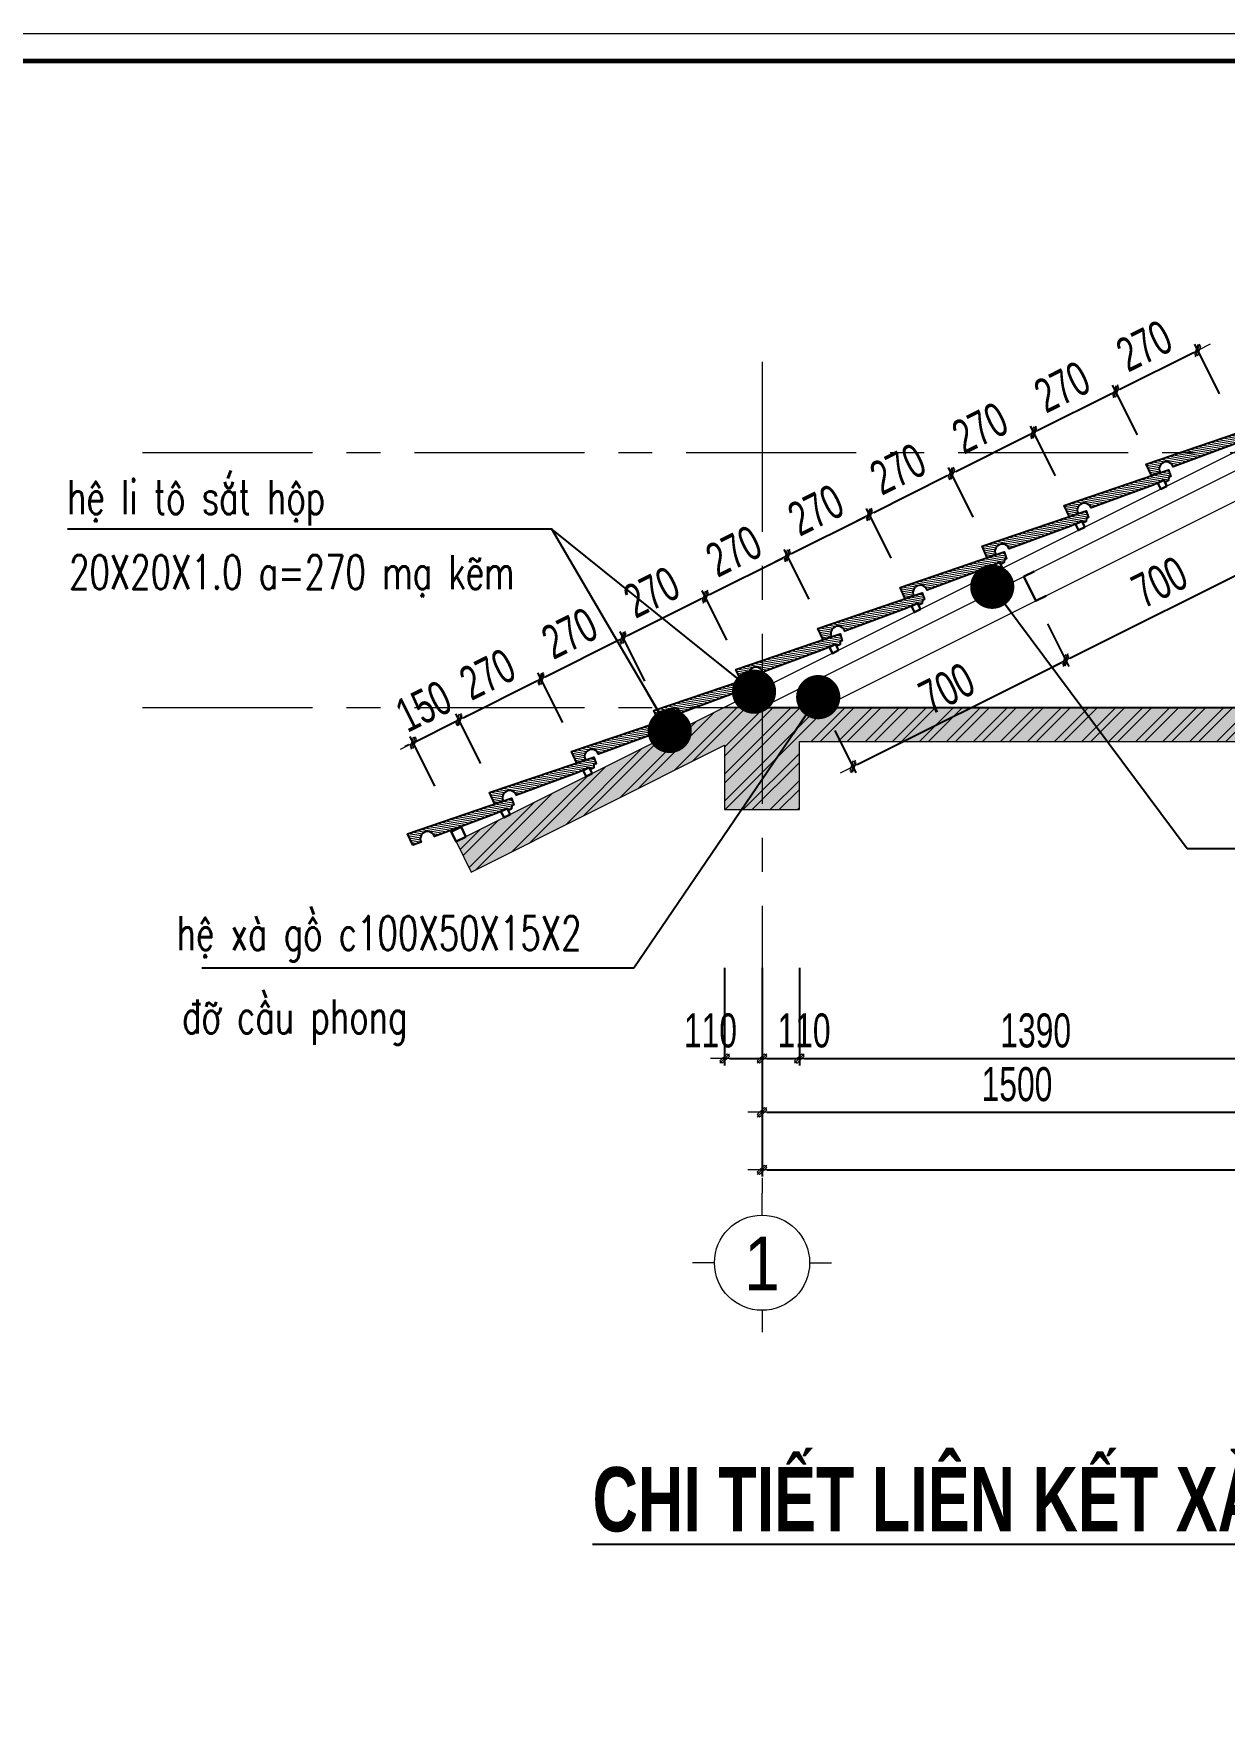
# Model space of a CAD drawing. Header units: millimetres. Extents: x 19378 to 572383, y -1120116 to -527168.
# Drawn here: x 279491 to 282994, y -553275 to -548347 of the extents above; entities that cross this region are included whole.
import ezdxf
from ezdxf.enums import TextEntityAlignment as Align

# ---------------------------------------------------------------- set-up
doc = ezdxf.new("R2010")
doc.units = ezdxf.units.MM
doc.header["$MEASUREMENT"] = 0
doc.header["$PDMODE"] = 32
doc.linetypes.add('CENTERX2', pattern=[4, 2.5, -0.5, 0.5, -0.5])
doc.linetypes.add('DASHDOT', pattern=[1, 0.5, -0.25, 0, -0.25])
doc.layers.get('Defpoints').update_dxf_attribs({"color": 1})
for name, color, linetype, lineweight in [('250 HACH', 250, 'Continuous', 5), ('cat2', 22, 'Continuous', 30), ('hatch1', 136, 'Continuous', 9), ('LC Dim', 8, 'Continuous', 18), ('LC Hatch', 252, 'Continuous', 9), ('LC ISO', 153, 'Continuous', 13), ('LC Net manh', 236, 'Continuous', 5), ('LC Net thay', 7, 'Continuous', 25), ('LC Net truc', 8, 'DASHDOT', 13), ('LC Text1', 3, 'Continuous', 20), ('LC Text2', 7, 'Continuous', 25)]:
    doc.layers.add(name, color=color, linetype=linetype, lineweight=lineweight)
for name, color, linetype in [('9', 9, 'Continuous'), ('Khungten_LCDI', 7, 'Continuous'), ('STEEL', 4, 'Continuous')]:
    doc.layers.add(name, color=color, linetype=linetype)
doc.styles.add('HOATBIF', font='hoatbif.shx', dxfattribs={"width": 0.7})
doc.styles.add('Khungten', font='VHAVAN.TTF', dxfattribs={"width": 0.9, "height": 5000})
doc.styles.add('LC 1', font='VHAVANB.TTF')
doc.styles.add('LC 3', font='vnsimli.shx', dxfattribs={"width": 0.75})
doc.styles.add('LC3', font='VHARIALB.TTF', dxfattribs={"width": 0.8})
doc.styles.add('Title', font='VHBLACK.TTF', dxfattribs={"width": 0.8})
doc.dimstyles.new('Copy of 1-100 mat bang', dxfattribs={"dimscale": 130, "dimtxt": 2.5, "dimasz": 0.35, "dimexe": 0.5, "dimexo": 0, "dimgap": 0.8, "dimtad": 1, "dimdec": 0, "dimzin": 0, "dimdsep": 46, "dimtxsty": 'HOATBIF', "dimblk1": 'DOT', "dimblk2": 'DOT', "dimsah": 1, "dimcen": -1, "dimdle": 1, "dimclrd": 256, "dimclre": 256, "dimclrt": 4, "dimadec": 3, "dimazin": 2, "dimtfac": 0.3333333333333333, "dimtdec": 0, "dimtix": 1, "dimtmove": 2, "dimatfit": 3, "dimldrblk": 'DOT', "dimfxl": 1, "dimtvp": 0.8333333333333333, "dimtolj": 1, "dimtzin": 0, "dimarcsym": 0})
doc.dimstyles.new('mb', dxfattribs={"dimscale": 71, "dimtxt": 2.5, "dimasz": 0.35, "dimexe": 0.5, "dimexo": 0, "dimgap": 0.8, "dimtad": 1, "dimdec": 0, "dimzin": 0, "dimdsep": 46, "dimtxsty": 'HOATBIF', "dimblk1": 'DOT', "dimblk2": 'DOT', "dimsah": 1, "dimcen": -1, "dimdle": 1, "dimclrd": 256, "dimclre": 256, "dimclrt": 4, "dimadec": 3, "dimazin": 2, "dimtfac": 0.3333333333333333, "dimtdec": 0, "dimtix": 1, "dimtmove": 2, "dimatfit": 3, "dimldrblk": 'DOT', "dimfxl": 1, "dimtvp": 0.8333333333333331, "dimtolj": 1, "dimtzin": 0, "dimarcsym": 0})

# ---------------------------------------------------------------- blocks, each defined once
blk = doc.blocks.new('Nha o can bo nhan vien Trung doan')
at = {"layer": 'Defpoints', "lineweight": 0}
blk.add_lwpolyline([(-1200.00012343745, -14850.00004839799), (-1200.00012343745, 14849.99995158711), (40799.99878725787, 14849.99995158711), (40799.99878725787, -14850.00004839799)], close=True, dxfattribs=at)
at = {"layer": 'Khungten_LCDI', "color": 5, "lineweight": 60}
blk.add_lwpolyline([(-0.0001238546828972, -14650.00004839799), (-0.0001238546828972, 14649.99995158711), (40599.99878731748, 14649.99995158711), (40599.99878731748, -14650.00004839799)], close=True, dxfattribs=at)
at = {"color": 7, "style": 'Khungten', "width": 0.8}
for tag, p in [('REVISION', (39498.75250059744, -10746.30400287262)), ('NGAYHT', (39575.60861106179, -11636.28888503182))]:
    blk.add_attdef(tag, text='', height=199.998925739526, dxfattribs=at).set_placement(p, align=Align.CENTER)
at = {"layer": 'LC Text1', "style": 'Title', "width": 1.485915225563214}
for tag, p, p2 in [('TENBANVE1', (36912.65752101321, -8885.760287350926), (40339.144821588, -8885.760287350926)), ('TENBANVE2', (36912.65752101321, -9562.465612738344), (40339.144821588, -9562.465612738344))]:
    blk.add_attdef(tag, text='', height=249.9999935159642, dxfattribs=at).set_placement(p, p2, align=Align.FIT)
at = {"layer": 'LC Text1', "style": 'Title', "width": 0.7}
blk.add_attdef('SOBANVE', text='', height=249.9999935159642, dxfattribs=at).set_placement((39561.98211139818, -13896.18076664111), align=Align.CENTER)
blk = doc.blocks.new('TIEUDE1')
at = {"layer": 'LC Text2', "color": 7, "style": 'LC 1'}
blk.add_attdef('TIªU§Ò', text='', height=5, dxfattribs=at).set_placement((0, 0), align=Align.BOTTOM_CENTER)
blk.add_attdef('TL', text='', height=3, dxfattribs=at).set_placement((0, -2), align=Align.TOP_CENTER)
blk = doc.blocks.new('B12')
at = {"layer": '250 HACH'}
h = blk.add_hatch(dxfattribs=at)
h.set_pattern_fill('ANSI31', color=256, scale=50, style=0)
h.set_pattern_definition([(45, (-132.9094685455784, -386.3711850976106), (-4.419417382415921, 4.419417382415922), [])])
edge = h.paths.add_edge_path()
edge.add_line((-69.10183104138912, -289.6591186903931), (-105.5138041839199, -283.2387054046664))
edge.add_line((-105.5138041839199, -283.2387054046664), (-17.24131596554071, 28.38048476376571))
edge.add_line((-17.24131596554071, 28.38048476376571), (2.96754827350378, 22.65591199346818))
edge.add_line((2.96754827350378, 22.65591199346818), (1.21578762261197, 16.47185344039463))
edge.add_line((1.21578762261197, 16.47185344039463), (8.604319227859378, 10.55592285655439))
edge.add_line((8.604319227859378, 10.55592285655439), (7.11755412677303, 0.3687077567446977))
edge.add_line((7.11755412677303, 0.3687077567446977), (0, 0))
edge.add_line((0, 0), (-6.077686219010502, -34.46827135514468))
edge.add_line((-6.077686219010502, -34.46827135514468), (-54.17218707420022, -222.4518342298504))
edge.add_arc((-59.79204504914989, -242.9228064406353), 21.22836562039894, 74.64888642175603, 264.4424452800996)
edge.add_line((-61.84791882813067, -264.0513863720514), (-69.10183104138912, -289.6591186903931))
blk.add_line((-69.10183104138912, -289.6591186903931), (-105.5138041839199, -283.2387054046664))
blk.add_lwpolyline([(-69.10183104138912, -289.6591186903931), (-105.5138041839199, -283.2387054046664), (-17.24131596554071, 28.38048476376571), (2.96754827350378, 22.65591199346818), (1.21578762261197, 16.47185344039463), (8.604319227859378, 10.55592285655439), (7.11755412677303, 0.3687077567446977), (0, 0), (-6.077686219010502, -34.46827135514468), (-54.17218707420022, -222.4518342298504, 1.089336894101221), (-61.84791882813067, -264.0513863720514), (-69.10183104138912, -289.6591186903931)], format="xyb")
blk = doc.blocks.new('DOT')
at = {"layer": 'LC Dim', "color": 4}
blk.add_line((-1, -1), (1, 1), dxfattribs=at)
at = {"layer": 'LC Dim'}
blk.add_line((-3, 0), (3, 0), dxfattribs=at)
at = {"layer": 'LC Dim', "color": 4}
blk.add_lwpolyline([(0.5, 1), (-1, -0.5), (-0.5, -1), (1, 0.5)], close=True, dxfattribs=at)
blk = doc.blocks.new('*D327')
at = {"layer": 'Defpoints', "color": 0, "ltscale": 2, "transparency": 16777216}
for p in [(280742.1787728534, -550365.3539588831), (280806.2115691125, -550493.4189467302), (280671.7010080265, -550560.6745448249)]:
    blk.add_point(p, dxfattribs=at)
at = {"layer": 'LC Dim', "lineweight": -2, "ltscale": 2, "transparency": 16777216}
for p, q in [((280607.6682117676, -550432.6095569782), (280742.1787728534, -550365.3539588831)), ((280806.2115691125, -550493.4189467302), (280733.2344671584, -550347.4654319556)), ((280754.7007417026, -550359.0929448967), (280767.2227105519, -550352.8319309102)), ((280671.7010080265, -550560.6745448249), (280598.7239060727, -550414.7210300508)), ((280595.1462429184, -550438.8705709648), (280582.6242740692, -550445.1315849512))]:
    blk.add_line(p, q, dxfattribs=at)
at = {"layer": 'LC Dim', "lineweight": -2, "ltscale": 2, "transparency": 16777216, "xscale": 14, "yscale": 14, "zscale": 14}
for p, rotation in [((280742.1787728534, -550365.3539588831), 206.5651593879781), ((280607.6682117676, -550432.6095569782), 26.56515938797805)]:
    blk.add_blockref('DOT', p, dxfattribs=dict(at, rotation=rotation))
at = {"layer": 'LC Dim', "color": 4, "ltscale": 2, "transparency": 16777216, "insert": (280638.2518389613, -550325.638797528), "char_height": 100, "attachment_point": 5, "rotation": 26.56515938797806, "style": 'HOATBIF'}
blk.add_mtext('\\A1;150', dxfattribs=at)
blk = doc.blocks.new('_Dot')
at = {"color": 0, "linetype": 'ByBlock', "lineweight": -2}
blk.add_line((-0.5, 0), (-1, 0), dxfattribs=at)
at = {"color": 0, "linetype": 'ByBlock', "const_width": 0.5}
blk.add_lwpolyline([(-0.25, 0, 1), (0.25, 0, 1)], format="xyb", close=True, dxfattribs=at)
blk = doc.blocks.new('*D328')
at = {"layer": 'Defpoints', "color": 0, "ltscale": 2, "transparency": 16777216}
for p in [(280983.6738774037, -550244.6058364868), (281047.7066736633, -550372.6708243348), (280806.2115691125, -550493.4189467302)]:
    blk.add_point(p, dxfattribs=at)
at = {"layer": 'LC Dim', "lineweight": -2, "ltscale": 2, "transparency": 16777216}
for p, q in [((280754.7007417026, -550359.0929448967), (280971.1519085545, -550250.8668504733)), ((281047.7066736633, -550372.6708243348), (280974.7295717088, -550226.7173095593)), ((280806.2115691125, -550493.4189467302), (280733.2344671584, -550347.4654319556))]:
    blk.add_line(p, q, dxfattribs=at)
at = {"layer": 'LC Dim', "lineweight": -2, "ltscale": 2, "transparency": 16777216, "xscale": 14, "yscale": 14, "zscale": 14}
for p, rotation in [((280983.6738774037, -550244.6058364868), 26.56515938797805), ((280742.1787728534, -550365.3539588831), 206.5651593879781)]:
    blk.add_blockref('DOT', p, dxfattribs=dict(at, rotation=rotation))
at = {"layer": 'LC Dim', "color": 4, "ltscale": 2, "transparency": 16777216, "insert": (280826.2546717793, -550231.6369372823), "char_height": 100, "attachment_point": 5, "rotation": 26.56515938797806, "style": 'HOATBIF'}
blk.add_mtext('\\A1;270', dxfattribs=at)
blk = doc.blocks.new('*D329')
at = {"layer": 'Defpoints', "color": 0, "ltscale": 2, "transparency": 16777216}
for p in [(281225.168999311, -550123.857705412), (281289.201795571, -550251.922693261), (281047.7066736633, -550372.6708243348)]:
    blk.add_point(p, dxfattribs=at)
at = {"layer": 'LC Dim', "lineweight": -2, "ltscale": 2, "transparency": 16777216}
for p, q in [((281289.201795571, -550251.922693261), (281216.2246936161, -550105.9691784845)), ((280996.195846253, -550238.3448225004), (281212.6470304618, -550130.1187193985)), ((281047.7066736633, -550372.6708243348), (280974.7295717088, -550226.7173095593))]:
    blk.add_line(p, q, dxfattribs=at)
at = {"layer": 'LC Dim', "lineweight": -2, "ltscale": 2, "transparency": 16777216, "xscale": 14, "yscale": 14, "zscale": 14}
for p, rotation in [((281225.168999311, -550123.857705412), 26.56515938797805), ((280983.6738774037, -550244.6058364868), 206.5651593879781)]:
    blk.add_blockref('DOT', p, dxfattribs=dict(at, rotation=rotation))
at = {"layer": 'LC Dim', "color": 4, "ltscale": 2, "transparency": 16777216, "insert": (281067.7497850081, -550110.8888105467), "char_height": 100, "attachment_point": 5, "rotation": 26.56515938797806, "style": 'HOATBIF'}
blk.add_mtext('\\A1;270', dxfattribs=at)
blk = doc.blocks.new('*D330')
at = {"layer": 'Defpoints', "color": 0, "ltscale": 2, "transparency": 16777216}
for p in [(281466.6641273195, -550003.1095712866), (281530.6969235798, -550131.1745591364), (281289.201795571, -550251.922693261)]:
    blk.add_point(p, dxfattribs=at)
at = {"layer": 'LC Dim', "lineweight": -2, "ltscale": 2, "transparency": 16777216}
for p, q in [((281237.6909681603, -550117.5966914255), (281454.1421584702, -550009.3705852731)), ((281530.6969235798, -550131.1745591364), (281457.7198216245, -549985.2210443591)), ((281289.201795571, -550251.922693261), (281216.2246936161, -550105.9691784845))]:
    blk.add_line(p, q, dxfattribs=at)
at = {"layer": 'LC Dim', "lineweight": -2, "ltscale": 2, "transparency": 16777216, "xscale": 14, "yscale": 14, "zscale": 14}
for p, rotation in [((281466.6641273195, -550003.1095712866), 26.56515938797805), ((281225.168999311, -550123.857705412), 206.5651593879781)]:
    blk.add_blockref('DOT', p, dxfattribs=dict(at, rotation=rotation))
at = {"layer": 'LC Dim', "color": 4, "ltscale": 2, "transparency": 16777216, "insert": (281309.244909966, -549990.1406779466), "char_height": 100, "attachment_point": 5, "rotation": 26.56515938797806, "style": 'HOATBIF'}
blk.add_mtext('\\A1;270', dxfattribs=at)
blk = doc.blocks.new('*D331')
at = {"layer": 'Defpoints', "color": 0, "ltscale": 2, "transparency": 16777216}
for p in [(281708.159226091, -549882.36145178), (281772.1920223518, -550010.4264396306), (281530.6969235798, -550131.1745591364)]:
    blk.add_point(p, dxfattribs=at)
at = {"layer": 'LC Dim', "lineweight": -2, "ltscale": 2, "transparency": 16777216}
for p, q in [((281772.1920223518, -550010.4264396306), (281699.214920396, -549864.4729248525)), ((281479.1860961688, -549996.8485573003), (281695.6372572418, -549888.6224657664)), ((281530.6969235798, -550131.1745591364), (281457.7198216246, -549985.2210443593))]:
    blk.add_line(p, q, dxfattribs=at)
at = {"layer": 'LC Dim', "lineweight": -2, "ltscale": 2, "transparency": 16777216, "xscale": 14, "yscale": 14, "zscale": 14}
for p, rotation in [((281708.159226091, -549882.36145178), 26.56515938797805), ((281466.6641273195, -550003.1095712867), 206.5651593879781)]:
    blk.add_blockref('DOT', p, dxfattribs=dict(at, rotation=rotation))
at = {"layer": 'LC Dim', "color": 4, "ltscale": 2, "transparency": 16777216, "insert": (281550.740023356, -549869.3925511306), "char_height": 100, "attachment_point": 5, "rotation": 26.56515938797806, "style": 'HOATBIF'}
blk.add_mtext('\\A1;270', dxfattribs=at)
blk = doc.blocks.new('*D332')
at = {"layer": 'Defpoints', "color": 0, "ltscale": 2, "transparency": 16777216}
for p in [(281949.6543400669, -549761.6133246706), (282013.6871363283, -549889.6783125222), (281772.1920223518, -550010.4264396306)]:
    blk.add_point(p, dxfattribs=at)
at = {"layer": 'LC Dim', "lineweight": -2, "ltscale": 2, "transparency": 16777216}
for p, q in [((281720.6811949402, -549876.1004377933), (281937.1323712177, -549767.8743386571)), ((282013.6871363283, -549889.6783125222), (281940.710034372, -549743.7247977431)), ((281772.1920223518, -550010.4264396306), (281699.214920396, -549864.4729248524))]:
    blk.add_line(p, q, dxfattribs=at)
at = {"layer": 'LC Dim', "lineweight": -2, "ltscale": 2, "transparency": 16777216, "xscale": 14, "yscale": 14, "zscale": 14}
for p, rotation in [((281949.6543400669, -549761.6133246706), 26.56515938797805), ((281708.1592260909, -549882.3614517798), 206.5651593879781)]:
    blk.add_blockref('DOT', p, dxfattribs=dict(at, rotation=rotation))
at = {"layer": 'LC Dim', "color": 4, "ltscale": 2, "transparency": 16777216, "insert": (281792.2351297297, -549748.6444278224), "char_height": 100, "attachment_point": 5, "rotation": 26.56515938797806, "style": 'HOATBIF'}
blk.add_mtext('\\A1;270', dxfattribs=at)
blk = doc.blocks.new('*D333')
at = {"layer": 'Defpoints', "color": 0, "ltscale": 2, "transparency": 16777216}
for p in [(282191.1494535179, -549640.8651978241), (282255.1822497796, -549768.9301856766), (282013.6871363283, -549889.6783125222)]:
    blk.add_point(p, dxfattribs=at)
at = {"layer": 'LC Dim', "lineweight": -2, "ltscale": 2, "transparency": 16777216}
for p, q in [((282255.1822497796, -549768.9301856766), (282182.2051478229, -549622.9766708966)), ((281962.1763089162, -549755.3523106842), (282178.6274846686, -549647.1262118105)), ((282013.6871363283, -549889.6783125222), (281940.710034372, -549743.7247977431))]:
    blk.add_line(p, q, dxfattribs=at)
at = {"layer": 'LC Dim', "lineweight": -2, "ltscale": 2, "transparency": 16777216, "xscale": 14, "yscale": 14, "zscale": 14}
for p, rotation in [((282191.1494535179, -549640.8651978241), 26.56515938797805), ((281949.6543400669, -549761.6133246706), 206.5651593879781)]:
    blk.add_blockref('DOT', p, dxfattribs=dict(at, rotation=rotation))
at = {"layer": 'LC Dim', "color": 4, "ltscale": 2, "transparency": 16777216, "insert": (282033.7302434432, -549627.8963008446), "char_height": 100, "attachment_point": 5, "rotation": 26.56515938797806, "style": 'HOATBIF'}
blk.add_mtext('\\A1;270', dxfattribs=at)
blk = doc.blocks.new('*D334')
at = {"layer": 'Defpoints', "color": 0, "ltscale": 2, "transparency": 16777216}
for p in [(282432.6445940421, -549520.1170574407), (282496.6773903044, -549648.1820452941), (282255.1822497796, -549768.9301856766)]:
    blk.add_point(p, dxfattribs=at)
at = {"layer": 'LC Dim', "lineweight": -2, "ltscale": 2, "transparency": 16777216}
for p, q in [((282203.671422367, -549634.6041838375), (282420.1226251929, -549526.3780714271)), ((282496.6773903044, -549648.1820452941), (282423.7002883471, -549502.2285305131)), ((282255.1822497796, -549768.9301856766), (282182.2051478229, -549622.9766708965))]:
    blk.add_line(p, q, dxfattribs=at)
at = {"layer": 'LC Dim', "lineweight": -2, "ltscale": 2, "transparency": 16777216, "xscale": 14, "yscale": 14, "zscale": 14}
for p, rotation in [((282432.6445940421, -549520.1170574407), 26.56515938797805), ((282191.1494535178, -549640.8651978241), 206.5651593879781)]:
    blk.add_blockref('DOT', p, dxfattribs=dict(at, rotation=rotation))
at = {"layer": 'LC Dim', "color": 4, "ltscale": 2, "transparency": 16777216, "insert": (282275.2253704307, -549507.1481672295), "char_height": 100, "attachment_point": 5, "rotation": 26.56515938797806, "style": 'HOATBIF'}
blk.add_mtext('\\A1;270', dxfattribs=at)
blk = doc.blocks.new('*D335')
at = {"layer": 'Defpoints', "color": 0, "ltscale": 2, "transparency": 16777216}
for p in [(282674.1397099012, -549399.36892939), (282738.1725061639, -549527.4339172442), (282496.6773903044, -549648.1820452941)]:
    blk.add_point(p, dxfattribs=at)
at = {"layer": 'LC Dim', "lineweight": -2, "ltscale": 2, "transparency": 16777216}
for p, q in [((282738.1725061639, -549527.4339172442), (282665.1954042063, -549381.4804024625)), ((282445.1665628914, -549513.8560434543), (282661.617741052, -549405.6299433764)), ((282496.6773903044, -549648.1820452941), (282423.7002883472, -549502.2285305132))]:
    blk.add_line(p, q, dxfattribs=at)
at = {"layer": 'LC Dim', "lineweight": -2, "ltscale": 2, "transparency": 16777216, "xscale": 14, "yscale": 14, "zscale": 14}
for p, rotation in [((282674.1397099012, -549399.36892939), 26.56515938797805), ((282432.6445940422, -549520.1170574407), 206.5651593879781)]:
    blk.add_blockref('DOT', p, dxfattribs=dict(at, rotation=rotation))
at = {"layer": 'LC Dim', "color": 4, "ltscale": 2, "transparency": 16777216, "insert": (282516.7204986225, -549386.4000330126), "char_height": 100, "attachment_point": 5, "rotation": 26.56515938797806, "style": 'HOATBIF'}
blk.add_mtext('\\A1;270', dxfattribs=at)
blk = doc.blocks.new('*D336')
at = {"layer": 'Defpoints', "color": 0, "ltscale": 2, "transparency": 16777216}
for p in [(282915.6347934661, -549278.6208174864), (282979.6675897293, -549406.6858053416), (282738.1725061639, -549527.4339172442)]:
    blk.add_point(p, dxfattribs=at)
at = {"layer": 'LC Dim', "lineweight": -2, "ltscale": 2, "transparency": 16777216}
for p, q in [((282979.6675897293, -549406.6858053416), (282906.6904877712, -549260.7322905589)), ((282686.6616787504, -549393.1079154036), (282903.1128246169, -549284.8818314729)), ((282738.1725061639, -549527.4339172442), (282665.1954042062, -549381.4804024624))]:
    blk.add_line(p, q, dxfattribs=at)
at = {"layer": 'LC Dim', "lineweight": -2, "ltscale": 2, "transparency": 16777216, "xscale": 14, "yscale": 14, "zscale": 14}
for p, rotation in [((282915.6347934661, -549278.6208174864), 26.56515938797805), ((282674.1397099012, -549399.36892939), 206.5651593879781)]:
    blk.add_blockref('DOT', p, dxfattribs=dict(at, rotation=rotation))
at = {"layer": 'LC Dim', "color": 4, "ltscale": 2, "transparency": 16777216, "insert": (282758.2155983344, -549265.6519130354), "char_height": 100, "attachment_point": 5, "rotation": 26.56515938797806, "style": 'HOATBIF'}
blk.add_mtext('\\A1;270', dxfattribs=at)
blk = doc.blocks.new('TTRUC')
at = {"layer": 'LC ISO'}
for p, q in [((0, 6.94551799677526), (0, 10.13175513561828)), ((-6.94551799677526, 0), (-10.13175513561828, 0)), ((6.94551799677526, 0), (10.13175513561828, 0)), ((0, -6.94551799677526), (0, -10.13175513561828))]:
    blk.add_line(p, q, dxfattribs=at)
at = {"layer": 'LC Net manh'}
blk.add_circle((0, 0), 6.94551799677526, dxfattribs=at)
blk = doc.blocks.new('*D347')
at = {"layer": 'Defpoints', "color": 0, "ltscale": 2, "transparency": 16777216}
for p in [(282473.5317153025, -550083.4611296491), (282526.8498738638, -550190.0969432807), (281847.8481981207, -550396.3043653494)]:
    blk.add_point(p, dxfattribs=at)
at = {"layer": 'LC Dim', "lineweight": -2, "ltscale": 2, "transparency": 16777216}
for p, q in [((282473.5317153025, -550083.4611296491), (282535.7941795588, -550207.9854702081)), ((281913.6883255324, -550496.6791649968), (282514.3279050146, -550196.3579572671)), ((281847.8481981207, -550396.3043653494), (281910.1106623781, -550520.8287059107))]:
    blk.add_line(p, q, dxfattribs=at)
at = {"layer": 'LC Dim', "lineweight": -2, "ltscale": 2, "transparency": 16777216, "xscale": 14, "yscale": 14, "zscale": 14}
for p, rotation in [((282526.8498738638, -550190.0969432807), 26.56515938797805), ((281901.1663566831, -550502.9401789833), 206.5651593879781)]:
    blk.add_blockref('DOT', p, dxfattribs=dict(at, rotation=rotation))
at = {"layer": 'LC Dim', "color": 4, "ltscale": 2, "transparency": 16777216, "insert": (282177.3364619242, -550273.1756007292), "char_height": 100, "attachment_point": 5, "rotation": 26.56515938797806, "style": 'HOATBIF'}
blk.add_mtext('\\A1;700', dxfattribs=at)
blk = doc.blocks.new('*D348')
at = {"layer": 'Defpoints', "color": 0, "ltscale": 2, "transparency": 16777216}
for p in [(283099.628907123, -549770.411055653), (283152.9470656834, -549877.0468692825), (282473.5317153025, -550083.4611296491)]:
    blk.add_point(p, dxfattribs=at)
at = {"layer": 'LC Dim', "lineweight": -2, "ltscale": 2, "transparency": 16777216}
for p, q in [((283099.628907123, -549770.411055653), (283161.8913713783, -549894.9353962099)), ((282539.3718427133, -550183.8359292946), (283140.4250968341, -549883.3078832689)), ((282473.5317153025, -550083.4611296491), (282535.794179559, -550207.9854702085))]:
    blk.add_line(p, q, dxfattribs=at)
at = {"layer": 'LC Dim', "lineweight": -2, "ltscale": 2, "transparency": 16777216, "xscale": 14, "yscale": 14, "zscale": 14}
for p, rotation in [((283152.9470656834, -549877.0468692825), 26.56515938797805), ((282526.849873864, -550190.096943281), 206.5651593879781)]:
    blk.add_blockref('DOT', p, dxfattribs=dict(at, rotation=rotation))
at = {"layer": 'LC Dim', "color": 4, "ltscale": 2, "transparency": 16777216, "insert": (282803.2268164245, -549960.228945879), "char_height": 100, "attachment_point": 5, "rotation": 26.56515938797806, "style": 'HOATBIF'}
blk.add_mtext('\\A1;700', dxfattribs=at)
blk = doc.blocks.new('*D351')
at = {"layer": 'Defpoints', "color": 0, "ltscale": 2, "transparency": 16777216}
for p in [(281523.746478163, -551094.6563941711), (281633.746478163, -551094.6563941711), (281633.746478163, -551361.2313014634)]:
    blk.add_point(p, dxfattribs=at)
at = {"layer": 'LC Dim', "lineweight": -2, "ltscale": 2, "transparency": 16777216}
for p, q in [((281523.746478163, -551094.6563941711), (281523.746478163, -551381.2313014634)), ((281633.746478163, -551094.6563941711), (281633.746478163, -551381.2313014634)), ((281537.746478163, -551361.2313014634), (281619.746478163, -551361.2313014634))]:
    blk.add_line(p, q, dxfattribs=at)
at = {"layer": 'LC Dim', "lineweight": -2, "ltscale": 2, "transparency": 16777216, "xscale": 14, "yscale": 14, "zscale": 14, "rotation": 180}
blk.add_blockref('DOT', (281523.746478163, -551361.2313014634), dxfattribs=at)
at = {"layer": 'LC Dim', "lineweight": -2, "ltscale": 2, "transparency": 16777216, "xscale": 14, "yscale": 14, "zscale": 14}
blk.add_blockref('DOT', (281633.746478163, -551361.2313014634), dxfattribs=at)
at = {"layer": 'LC Dim', "color": 4, "ltscale": 2, "transparency": 16777216, "insert": (281481.9806714077, -551279.2313014634), "char_height": 100, "attachment_point": 5, "style": 'HOATBIF'}
blk.add_mtext('\\A1;110', dxfattribs=at)
blk = doc.blocks.new('*D352')
at = {"layer": 'Defpoints', "color": 0, "ltscale": 2, "transparency": 16777216}
for p in [(281633.746478163, -551094.6563941711), (281743.746478163, -551094.6563941711), (281743.746478163, -551361.2313014634)]:
    blk.add_point(p, dxfattribs=at)
at = {"layer": 'LC Dim', "lineweight": -2, "ltscale": 2, "transparency": 16777216}
for p, q in [((281633.746478163, -551094.6563941711), (281633.746478163, -551381.2313014634)), ((281743.746478163, -551094.6563941711), (281743.746478163, -551381.2313014634)), ((281647.746478163, -551361.2313014634), (281729.746478163, -551361.2313014634))]:
    blk.add_line(p, q, dxfattribs=at)
at = {"layer": 'LC Dim', "lineweight": -2, "ltscale": 2, "transparency": 16777216, "xscale": 14, "yscale": 14, "zscale": 14, "rotation": 180}
blk.add_blockref('DOT', (281633.746478163, -551361.2313014634), dxfattribs=at)
at = {"layer": 'LC Dim', "lineweight": -2, "ltscale": 2, "transparency": 16777216, "xscale": 14, "yscale": 14, "zscale": 14}
blk.add_blockref('DOT', (281743.746478163, -551361.2313014634), dxfattribs=at)
at = {"layer": 'LC Dim', "color": 4, "ltscale": 2, "transparency": 16777216, "insert": (281757.2647775058, -551279.2313014634), "char_height": 100, "attachment_point": 5, "style": 'HOATBIF'}
blk.add_mtext('\\A1;110', dxfattribs=at)
blk = doc.blocks.new('*D353')
at = {"layer": 'Defpoints', "color": 0, "ltscale": 2, "transparency": 16777216}
for p in [(281743.746478163, -551094.6563941711), (283133.7535652209, -551094.6563941711), (283133.7535652209, -551361.2313014634)]:
    blk.add_point(p, dxfattribs=at)
at = {"layer": 'LC Dim', "lineweight": -2, "ltscale": 2, "transparency": 16777216}
for p, q in [((281743.746478163, -551094.6563941711), (281743.746478163, -551381.2313014634)), ((283133.7535652209, -551094.6563941711), (283133.7535652209, -551381.2313014634)), ((281757.746478163, -551361.2313014634), (283119.7535652209, -551361.2313014634))]:
    blk.add_line(p, q, dxfattribs=at)
at = {"layer": 'LC Dim', "lineweight": -2, "ltscale": 2, "transparency": 16777216, "xscale": 14, "yscale": 14, "zscale": 14, "rotation": 180}
blk.add_blockref('DOT', (281743.746478163, -551361.2313014634), dxfattribs=at)
at = {"layer": 'LC Dim', "lineweight": -2, "ltscale": 2, "transparency": 16777216, "xscale": 14, "yscale": 14, "zscale": 14}
blk.add_blockref('DOT', (283133.7535652209, -551361.2313014634), dxfattribs=at)
at = {"layer": 'LC Dim', "color": 4, "ltscale": 2, "transparency": 16777216, "insert": (282438.7500216919, -551279.2313014634), "char_height": 100, "attachment_point": 5, "style": 'HOATBIF'}
blk.add_mtext('\\A1;1390', dxfattribs=at)
blk = doc.blocks.new('*D357')
at = {"layer": 'Defpoints', "color": 0, "ltscale": 2, "transparency": 16777216}
for p in [(281633.746478163, -551094.6563941711), (283133.7535584568, -551094.6563941711), (283133.7535584568, -551519.1698527324)]:
    blk.add_point(p, dxfattribs=at)
at = {"layer": 'LC Dim', "lineweight": -2, "ltscale": 2, "transparency": 16777216}
for p, q in [((281633.746478163, -551094.6563941711), (281633.746478163, -551539.1698527324)), ((283133.7535584568, -551094.6563941711), (283133.7535584568, -551539.1698527324)), ((281647.746478163, -551519.1698527324), (283119.7535584568, -551519.1698527324))]:
    blk.add_line(p, q, dxfattribs=at)
at = {"layer": 'LC Dim', "lineweight": -2, "ltscale": 2, "transparency": 16777216, "xscale": 14, "yscale": 14, "zscale": 14, "rotation": 180}
blk.add_blockref('DOT', (281633.746478163, -551519.1698527324), dxfattribs=at)
at = {"layer": 'LC Dim', "lineweight": -2, "ltscale": 2, "transparency": 16777216, "xscale": 14, "yscale": 14, "zscale": 14}
blk.add_blockref('DOT', (283133.7535584568, -551519.1698527324), dxfattribs=at)
at = {"layer": 'LC Dim', "color": 4, "ltscale": 2, "transparency": 16777216, "insert": (282383.7500183099, -551437.1698527324), "char_height": 100, "attachment_point": 5, "style": 'HOATBIF'}
blk.add_mtext('\\A1;1500', dxfattribs=at)
blk = doc.blocks.new('*D359')
at = {"layer": 'Defpoints', "color": 0, "ltscale": 2, "transparency": 16777216}
for p in [(281633.746478163, -551094.6563941711), (284633.7606428785, -551094.6563941711), (284633.7606428785, -551688.4559893224)]:
    blk.add_point(p, dxfattribs=at)
at = {"layer": 'LC Dim', "lineweight": -2, "ltscale": 2, "transparency": 16777216}
for p, q in [((281633.746478163, -551094.6563941711), (281633.746478163, -551708.4559893224)), ((284633.7606428785, -551094.6563941711), (284633.7606428785, -551708.4559893224)), ((281647.746478163, -551688.4559893224), (284619.7606428785, -551688.4559893224))]:
    blk.add_line(p, q, dxfattribs=at)
at = {"layer": 'LC Dim', "lineweight": -2, "ltscale": 2, "transparency": 16777216, "xscale": 14, "yscale": 14, "zscale": 14, "rotation": 180}
blk.add_blockref('DOT', (281633.746478163, -551688.4559893224), dxfattribs=at)
at = {"layer": 'LC Dim', "lineweight": -2, "ltscale": 2, "transparency": 16777216, "xscale": 14, "yscale": 14, "zscale": 14}
blk.add_blockref('DOT', (284633.7606428785, -551688.4559893224), dxfattribs=at)
at = {"layer": 'LC Dim', "color": 4, "ltscale": 2, "transparency": 16777216, "insert": (283133.7535605207, -551606.4559893224), "char_height": 100, "attachment_point": 5, "style": 'HOATBIF'}
blk.add_mtext('\\A1;3000', dxfattribs=at)

msp = doc.modelspace()

# ---------------------------------------------------------------- hatches: boundary and pattern name
at = {"layer": 'LC Hatch'}
h = msp.add_hatch(dxfattribs=at)
h.set_pattern_fill('AR-CONC', color=8, scale=20)
h.set_pattern_definition([(49.99999999999999, (233474.5053739466, -516638.1767990151), (143.4520365201507, -12.55042699651902), [15, -165]), (355, (233474.5053739466, -516638.1767990151), (-27.7502667226, 150.4384267400024), [12, -132]), (100.45144446, (233486.4597101466, -516639.2226678152), (115.7017693454224, 137.8879981937259), [12.74803839999997, -140.2284223999995]), (46.18420000000001, (233474.5053739466, -516598.1767990151), (213.4482661343145, -33.10385615861531), [22.5, -247.5]), (96.63563549, (233492.2927229466, -516600.9354604152), (186.9323891348457, 194.8237201549101), [19.1220684, -210.342752]), (351.1841639899999, (233474.5053739466, -516598.1767990151), (186.9323890109546, 194.823720053998), [18, -198.0000002]), (21, (233494.5053739466, -516608.1767990151), (119.3814104236923, -80.52377813306776), [15, -165]), (326.0000000000001, (233494.5053739466, -516608.1767990151), (48.66306638431634, 145.0300090093706), [12, -132]), (71.45144474, (233504.4538247466, -516614.8871138152), (168.0444753459942, 64.50623056127077), [12.748038, -140.2284224]), (37.50000000000001, (233474.5053739466, -516638.1767990151), (2.431971063458134, 66.5787707662623), [0, -130.4, 0, -134, 0, -132.5]), (7.499999999999999, (233474.5053739466, -516638.1767990151), (52.61390748842972, 78.88234237647205), [0, -76.39999999999999, 0, -127.4, 0, -50.5]), (327.5, (233429.9053739466, -516638.1767990151), (106.7644872344818, -4.510974346875951), [0, -50, 0, -156, 0, -207]), (317.5, (233409.9053739466, -516638.1767990151), (116.6372338684772, 20.02099646646354), [0, -65, 0, -103.6, 0, -147])])
h.paths.add_polyline_path([(284745.549454728, -550329.2248745505), (281521.9576663136, -550329.2248745505), (280733.7606428785, -550723.3252470412), (280778.4821713531, -550812.7678816787), (281523.746478163, -550440.133968856), (281523.746478163, -550629.2311384622), (281743.746478163, -550629.2311384622), (281743.746478163, -550429.2248745505), (284523.7606428785, -550429.2248745505), (284523.7606428785, -550629.2311384622), (284743.7606428785, -550629.2311384622), (284743.7606428785, -550440.133968856), (285489.0249496884, -550812.7678816787), (285533.746478163, -550723.3252470412)])
h = msp.add_hatch(dxfattribs=at)
h.set_pattern_fill('ANSI32', color=8, scale=150)
h.set_pattern_definition([(45, (233474.5053739466, -516638.1767990151), (-39.7747564417433, 39.7747564417433), []), (45, (233501.0218781966, -516638.1767990151), (-39.7747564417433, 39.7747564417433), [])])
h.paths.add_polyline_path([(284745.549454728, -550329.2248745505), (281521.9576663136, -550329.2248745505), (280733.7606428785, -550723.3252470412), (280778.4821713531, -550812.7678816787), (281523.746478163, -550440.133968856), (281523.746478163, -550629.2311384622), (281743.746478163, -550629.2311384622), (281743.746478163, -550429.2248745505), (284523.7606428785, -550429.2248745505), (284523.7606428785, -550629.2311384622), (284743.7606428785, -550629.2311384622), (284743.7606428785, -550440.133968856), (285489.0249496884, -550812.7678816787), (285533.746478163, -550723.3252470412)])

# ---------------------------------------------------------------- linework, layer by layer
at = {"layer": 'cat2'}
for points in [[(282824.5694982459, -549677.8659391399), (282806.6812216143, -549686.8107454067), (282797.7364153475, -549668.922468775), (282815.6246919791, -549659.9776625081)], [(282583.0777637193, -549798.6208237421), (282565.1894870876, -549807.5656300089), (282556.2446808208, -549789.6773533773), (282574.1329574524, -549780.7325471104)], [(282341.5860291926, -549919.3757083444), (282323.697752561, -549928.3205146112), (282314.7529462942, -549910.4322379796), (282332.6412229258, -549901.4874317128)], [(282100.094294666, -550040.1305929467), (282082.2060180343, -550049.0753992135), (282073.2612117675, -550031.1871225819), (282091.1494883991, -550022.2423163151)], [(281858.6025601393, -550160.8854775489), (281840.7142835077, -550169.8302838157), (281831.7694772409, -550151.9420071843), (281849.6577538725, -550142.9972009173)], [(281617.1108256127, -550281.6403621512), (281599.2225489811, -550290.5851684181), (281590.2777427142, -550272.6968917865), (281608.1660193458, -550263.7520855197)], [(281375.619091086, -550402.3952467536), (281357.7308144544, -550411.3400530204), (281348.7860081876, -550393.4517763888), (281366.6742848192, -550384.506970122)], [(281134.1273565594, -550523.1501313559), (281116.2390799278, -550532.0949376227), (281107.2942736609, -550514.2066609911), (281125.1825502925, -550505.2618547243)], [(280892.6356220327, -550643.9050159581), (280874.7473454011, -550652.849822225), (280865.8025391343, -550634.9615455933), (280883.6908157659, -550626.0167393265)], [(280762.8036430552, -550708.8250689821), (280748.2868944081, -550679.7950216468), (280719.2568470725, -550694.311770294), (280733.7735957199, -550723.3418176293)]]:
    msp.add_lwpolyline(points, close=True, dxfattribs=at)
for points in [[(282433.8661986119, -549929.2377868264), (282404.0222534999, -549944.0853471719), (282439.656398329, -550015.7108154405), (282469.5003434408, -550000.8632550951)], [(281808.1831264807, -550242.0819172424), (281778.3391813687, -550256.9294775878), (281813.9733261977, -550328.5549458564), (281843.8172713096, -550313.707385511)]]:
    msp.add_lwpolyline(points, dxfattribs=at)
at = {"layer": 'hatch1'}
msp.add_lwpolyline([(284745.549454728, -550329.2248745505), (281521.9576663136, -550329.2248745505), (280733.7606428785, -550723.3252470412), (280778.4821713531, -550812.7678816787), (281523.746478163, -550440.133968856), (281523.746478163, -550629.2311384622), (281743.746478163, -550629.2311384622), (281743.746478163, -550429.2248745505), (284523.7606428785, -550429.2248745505), (284523.7606428785, -550629.2311384622), (284743.7606428785, -550629.2311384622), (284743.7606428785, -550440.133968856), (285489.0249496884, -550812.7678816787), (285533.746478163, -550723.3252470412)], close=True, dxfattribs=at)
at = {"layer": 'LC Net manh', "color": 8}
msp.add_line((283133.7535605208, -549523.3160399327), (281521.943501598, -550329.2248745505), dxfattribs=at)
at = {"layer": 'LC Net manh'}
for p, q in [((283133.7535605208, -549579.2177921593), (281633.746478163, -550329.2248745505)), ((283133.7535605208, -549668.6605957219), (281812.631240667, -550329.2248745505))]:
    msp.add_line(p, q, dxfattribs=at)
at = {"layer": 'LC Net truc', "linetype": 'CENTERX2', "ltscale": 200}
for p, q in [((281633.746478163, -549312.3470428383), (281633.746478163, -551757.37205199)), ((279811.0727429062, -549579.2248745505), (286038.8027305977, -549579.2248745505)), ((279811.0727429062, -550329.2248745505), (286044.7888312108, -550329.2248745505))]:
    msp.add_line(p, q, dxfattribs=at)
at = {"layer": 'STEEL', "ltscale": 2}
msp.add_lwpolyline([(281633.746478163, -550329.2248745505), (284633.7606428785, -550329.2248745505)], dxfattribs=at)

# ---------------------------------------------------------------- block references
at = {"layer": '9', "rotation": 304.627453980256}
for p in [(283057.1164265057, -549539.2227779059, 2.516575838198702e-06), (282815.868645118, -549660.4631045451, 2.516575838198702e-06), (282574.1329574527, -549780.732547111, 2.516575838198702e-06), (282332.885176065, -549901.9728737501, 2.516575838198701e-06), (282091.1494883997, -550022.2423163161, 2.516575838198702e-06), (281849.6577538731, -550142.9972009186, 2.516575838198701e-06), (281608.1660193466, -550263.7520855211, 2.516575838198702e-06), (281366.6742848201, -550384.5069701237, 2.516575838198702e-06), (281125.1825502936, -550505.2618547264, 2.516575838198702e-06), (280883.6908157671, -550626.0167393289, 2.516575838198702e-06)]:
    msp.add_blockref('B12', p, dxfattribs=at)
at = {"layer": 'LC ISO', "xscale": 20.15688339755068, "yscale": 20.15688339755068, "zscale": 20.15688339755068}
msp.add_blockref('TTRUC', (281633.746478163, -551961.5966588712), dxfattribs=at)
at = {"layer": 'LC Net thay', "xscale": 0.3999999999995706, "yscale": 0.3999999999995706, "zscale": 0.3999999999995706}
msp.add_blockref('Nha o can bo nhan vien Trung doan', (278915.5783589372, -554287.1938683661), dxfattribs=at)
at = {"layer": 'LC Text2'}
ref = msp.add_blockref('TIEUDE1', (283076.6674755071, -552808.412886909), dxfattribs=dict(at, xscale=38.39999900402731, yscale=38.39999900402731, zscale=38.39999900402731))
ref.add_attrib('TIªU§Ò', '%%uchi tiÕt liªn kÕt xµ gå cÇu phong m¸i', dxfattribs={"color": 7, "height": 189.0975158322133, "style": 'LC3', "width": 0.7}).set_placement((283076.6674755071, -552808.412886909), align=Align.BOTTOM_CENTER)

# ---------------------------------------------------------------- texts
at = {"layer": 'LC Text1', "color": 3, "style": 'LC 3', "width": 0.7}
for s, p in [('hÖ li t« s¾t hép', (279589.6621221327, -549760.6584317463)), ('20X20X1.0 a=270 m¹ kÏm', (279595.3195310255, -549980.9770001955)), ('hÖ xµ gå c100X50X15X2 ', (279911.7741886345, -551042.4710938012)), ('®ì cÇu phong', (279927.726887907, -551287.4421301165))]:
    msp.add_text(s, height=99.99999000008981, dxfattribs=at).set_placement(p)
at = {"layer": 'LC Text1', "ltscale": 0.2, "style": 'LC 1', "width": 0.9}
msp.add_text('1', height=157.8282828280572, dxfattribs=at).set_placement((281633.746478163, -552089.9967569341), align=Align.BOTTOM_CENTER)

# ---------------------------------------------------------------- dimensions: what is measured, and where the dimension line sits
at = {"layer": 'LC Dim', "ltscale": 2}
for base, p1, p2, picture, middle in [((282915.6347934661, -549278.6208174864), (282738.1725061638, -549527.4339172442), (282979.6675897293, -549406.6858053416), '*D336', (282758.2155983344, -549265.6519130355)), ((282674.1397099012, -549399.36892939), (282496.6773903043, -549648.182045294), (282738.1725061638, -549527.4339172442), '*D335', (282516.7204986225, -549386.4000330127)), ((282432.6445940421, -549520.1170574407), (282255.1822497796, -549768.9301856764), (282496.6773903043, -549648.182045294), '*D334', (282275.2253704307, -549507.1481672296)), ((282191.1494535179, -549640.8651978241), (282013.6871363283, -549889.6783125222), (282255.1822497796, -549768.9301856764), '*D333', (282033.7302434432, -549627.8963008447)), ((281949.6543400669, -549761.6133246706), (281772.1920223518, -550010.4264396304), (282013.6871363283, -549889.6783125222), '*D332', (281792.2351297297, -549748.6444278226)), ((281708.159226091, -549882.36145178), (281530.6969235798, -550131.1745591364), (281772.1920223518, -550010.4264396304), '*D331', (281550.740023356, -549869.3925511306)), ((283152.9470656834, -549877.0468692825), (282473.5317153024, -550083.4611296491), (283099.628907123, -549770.4110556529), '*D348', (282803.2268164245, -549960.228945879)), ((281466.6641273195, -550003.1095712866), (281289.201795571, -550251.922693261), (281530.6969235798, -550131.1745591364), '*D330', (281309.244909966, -549990.1406779467)), ((281225.168999311, -550123.857705412), (281047.7066736633, -550372.6708243348), (281289.201795571, -550251.922693261), '*D329', (281067.7497850081, -550110.8888105468)), ((282526.8498738638, -550190.0969432807), (281847.8481981206, -550396.3043653494), (282473.5317153024, -550083.4611296491), '*D347', (282177.3364619242, -550273.1756007293)), ((280983.6738774037, -550244.6058364868), (280806.2115691124, -550493.4189467302), (281047.7066736633, -550372.6708243348), '*D328', (280826.2546717793, -550231.6369372824)), ((280742.1787728534, -550365.3539588831), (280671.7010080264, -550560.6745448249), (280806.2115691124, -550493.4189467302), '*D327', (280638.2518389613, -550325.6387975281))]:
    dim = msp.add_linear_dim(base=base, p1=p1, p2=p2, angle=26.56515938806344, dimstyle='mb', override={"dimscale": 40}, dxfattribs=at)
    dim.commit()
    dim.dimension.update_dxf_attribs({"geometry": picture, "text_midpoint": middle})
for base, p1, p2, picture, middle in [((281633.746478163, -551361.2313014634), (281523.746478163, -551094.6563941711), (281633.746478163, -551094.6563941711), '*D351', (281481.9806714077, -551279.2313014634)), ((281743.746478163, -551361.2313014634), (281633.746478163, -551094.6563941711), (281743.746478163, -551094.6563941711), '*D352', (281757.2647775058, -551279.2313014634))]:
    dim = msp.add_linear_dim(base=base, p1=p1, p2=p2, dimstyle='mb', override={"dimscale": 40}, dxfattribs=at)
    dim.commit()
    dim.dimension.update_dxf_attribs({"geometry": picture, "text_midpoint": middle, "dimtype": 160})
for base, p1, p2, picture, middle in [((283133.7535584568, -551519.1698527324), (281633.746478163, -551094.6563941711), (283133.7535584568, -551094.6563941711), '*D357', (282383.7500183099, -551437.1698527324)), ((284633.7606428785, -551688.4559893224), (281633.746478163, -551094.6563941711), (284633.7606428785, -551094.6563941711), '*D359', (283133.7535605207, -551606.4559893224)), ((283133.7535652209, -551361.2313014634), (281743.746478163, -551094.6563941711), (283133.7535652209, -551094.6563941711), '*D353', (282438.7500216919, -551279.2313014634))]:
    dim = msp.add_linear_dim(base=base, p1=p1, p2=p2, dimstyle='mb', override={"dimscale": 40}, dxfattribs=at)
    dim.commit()
    dim.dimension.update_dxf_attribs({"geometry": picture, "text_midpoint": middle})

# ---------------------------------------------------------------- leaders
for points in [[(281362.2025491959, -550397.9235111503), (281015.3236791851, -549804.7013905728), (279590.2551865752, -549804.7013905728)], [(281610.2600681999, -550282.4454130884), (281015.3236791851, -549804.7013905728), (279590.2551865752, -549804.7013905728)], [(282310.9689502963, -549973.9739764121), (282884.5847733414, -550743.5524905247), (284571.7186878209, -550746.4725246909)], [(281799.0168954392, -550298.4921686564), (281256.5515629322, -551095.2656827646), (279985.4573154412, -551095.2656827646)]]:
    msp.add_leader(points, dimstyle='Copy of 1-100 mat bang', override={"dimasz": 1, "dimtad": 0, "dimfxl": 2, "dimarcsym": 1}, dxfattribs=at)

doc.saveas('drawing.dxf')
